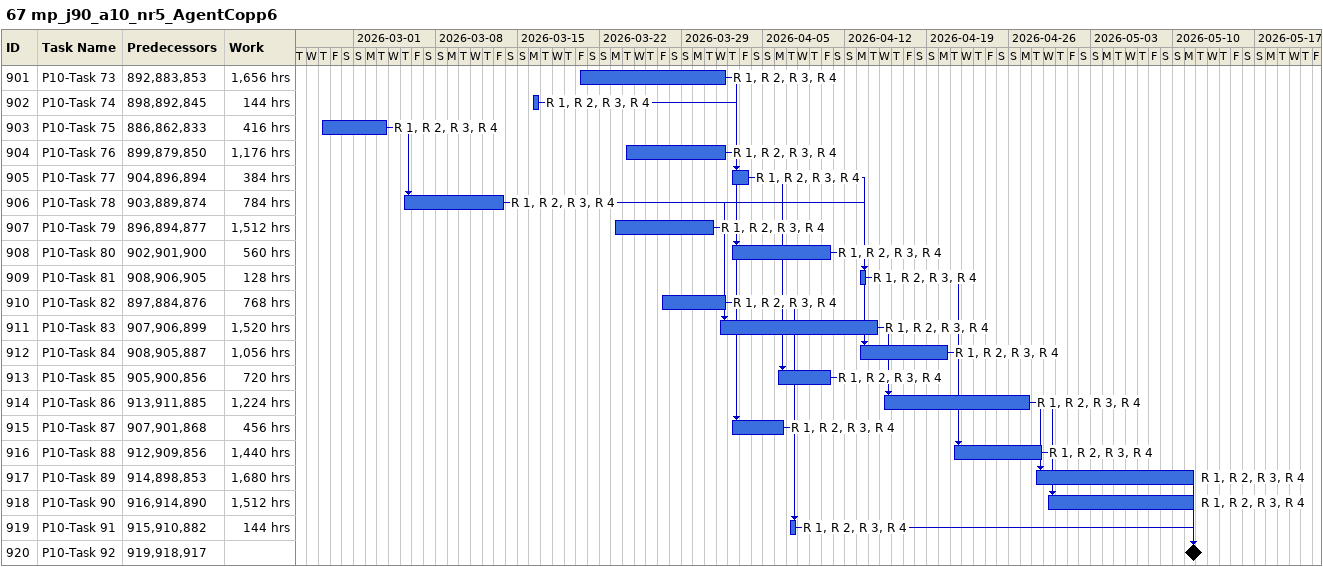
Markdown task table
67 mp_j90_a10_nr5_AgentCopp6

| ID | Task | Start | Finish | Predecessors | Resources | Work (h) |
|---|---|---|---|---|---|---|
| 901 | P10-Task 73 | 2026-03-20 | 2026-04-01 | 892, 883, 853 | R 1, R 2, R 3, R 4 | 1656 |
| 902 | P10-Task 74 | 2026-03-16 | 2026-03-16 | 898, 892, 845 | R 1, R 2, R 3, R 4 | 144 |
| 903 | P10-Task 75 | 2026-02-26 | 2026-03-03 | 886, 862, 833 | R 1, R 2, R 3, R 4 | 416 |
| 904 | P10-Task 76 | 2026-03-24 | 2026-04-01 | 899, 879, 850 | R 1, R 2, R 3, R 4 | 1176 |
| 905 | P10-Task 77 | 2026-04-02 | 2026-04-03 | 904, 896, 894 | R 1, R 2, R 3, R 4 | 384 |
| 906 | P10-Task 78 | 2026-03-05 | 2026-03-13 | 903, 889, 874 | R 1, R 2, R 3, R 4 | 784 |
| 907 | P10-Task 79 | 2026-03-23 | 2026-03-31 | 896, 894, 877 | R 1, R 2, R 3, R 4 | 1512 |
| 908 | P10-Task 80 | 2026-04-02 | 2026-04-10 | 902, 901, 900 | R 1, R 2, R 3, R 4 | 560 |
| 909 | P10-Task 81 | 2026-04-13 | 2026-04-13 | 908, 906, 905 | R 1, R 2, R 3, R 4 | 128 |
| 910 | P10-Task 82 | 2026-03-27 | 2026-04-01 | 897, 884, 876 | R 1, R 2, R 3, R 4 | 768 |
| 911 | P10-Task 83 | 2026-04-01 | 2026-04-14 | 907, 906, 899 | R 1, R 2, R 3, R 4 | 1520 |
| 912 | P10-Task 84 | 2026-04-13 | 2026-04-20 | 908, 905, 887 | R 1, R 2, R 3, R 4 | 1056 |
| 913 | P10-Task 85 | 2026-04-06 | 2026-04-10 | 905, 900, 856 | R 1, R 2, R 3, R 4 | 720 |
| 914 | P10-Task 86 | 2026-04-15 | 2026-04-27 | 913, 911, 885 | R 1, R 2, R 3, R 4 | 1224 |
| 915 | P10-Task 87 | 2026-04-02 | 2026-04-06 | 907, 901, 868 | R 1, R 2, R 3, R 4 | 456 |
| 916 | P10-Task 88 | 2026-04-21 | 2026-04-28 | 912, 909, 856 | R 1, R 2, R 3, R 4 | 1440 |
| 917 | P10-Task 89 | 2026-04-28 | 2026-05-11 | 914, 898, 853 | R 1, R 2, R 3, R 4 | 1680 |
| 918 | P10-Task 90 | 2026-04-29 | 2026-05-11 | 916, 914, 890 | R 1, R 2, R 3, R 4 | 1512 |
| 919 | P10-Task 91 | 2026-04-07 | 2026-04-07 | 915, 910, 882 | R 1, R 2, R 3, R 4 | 144 |
| 920 | P10-Task 92 (milestone) | 2026-05-11 | 2026-05-11 | 919, 918, 917 |  |  |
